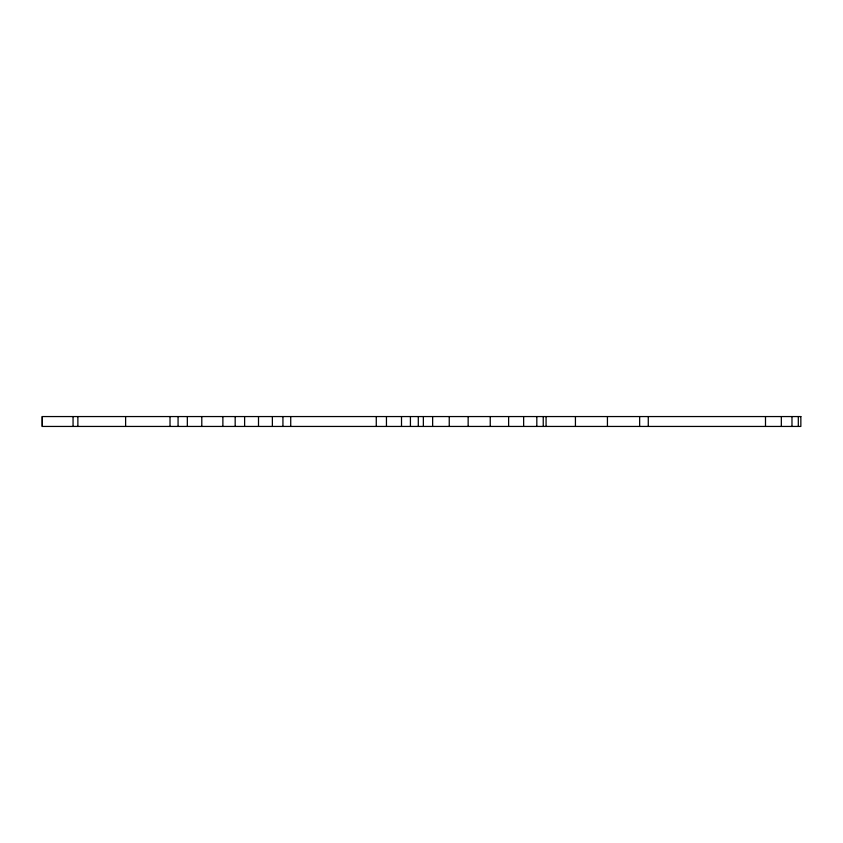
<?xml version="1.0" encoding="UTF-8"?>
<svg xmlns="http://www.w3.org/2000/svg" width="843" height="843" viewBox="0 0 843 843"><rect width="100%" height="100%" fill="white"/><g stroke="black" fill="none" stroke-linecap="round" stroke-linejoin="round"><path stroke-width="1.26" d="M798.31 416.558L798.31 426.442M791.977 416.558L791.977 426.442M781.335 416.558L781.335 426.442M765.497 416.558L765.497 426.442M648.278 416.558L648.278 426.442M639.647 416.558L639.647 426.442M607.434 416.558L607.434 426.442M575.432 416.558L575.432 426.442M546.074 416.558L546.074 426.442M543.24 416.558L543.24 426.442M536.822 416.558L536.822 426.442M523.64 416.558L523.64 426.442M508.624 416.558L508.624 426.442M490.247 416.558L490.247 426.442M468.15 416.558L468.15 426.442M449.245 416.558L449.245 426.442M432.638 416.558L432.638 426.442M423.355 416.558L423.355 426.442M418.297 416.558L418.297 426.442M410.425 416.558L410.425 426.442M401.51 416.558L401.51 426.442M386.452 416.558L386.452 426.442M376.273 416.558L376.273 426.442M290.73 416.558L290.73 426.442M282.932 416.558L282.932 426.442M272.373 416.558L272.373 426.442M258.506 416.558L258.506 426.442M244.618 416.558L244.618 426.442M235.176 416.558L235.176 426.442M222.879 416.558L222.879 426.442M201.793 416.558L201.793 426.442M187.336 416.558L187.336 426.442M178.073 416.558L178.073 426.442M170.023 416.558L170.023 426.442M125.618 416.558L125.618 426.442M77.872 416.558L77.872 426.442M73.056 416.558L73.056 426.442M42.361 416.558L42.361 426.442M800.85 416.558L42.15 416.558L42.15 426.442L800.85 426.442L800.85 416.558"/></g></svg>
